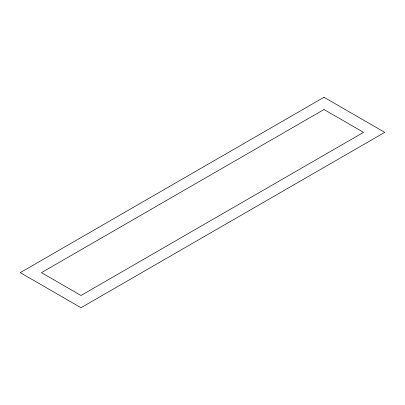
<?xml version="1.0" encoding="UTF-8"?>
<svg xmlns="http://www.w3.org/2000/svg" width="405" height="405" viewBox="0 0 405 405"><rect width="100%" height="100%" fill="white"/><g stroke="black" fill="none" stroke-linecap="round" stroke-linejoin="round"><path stroke-width="0.61" d="M324 97.281L20.25 272.646L81 307.719L384.75 132.354L324 97.281M324 109.522L41.452 272.646L81 295.478L363.548 132.354L324 109.522"/></g></svg>
